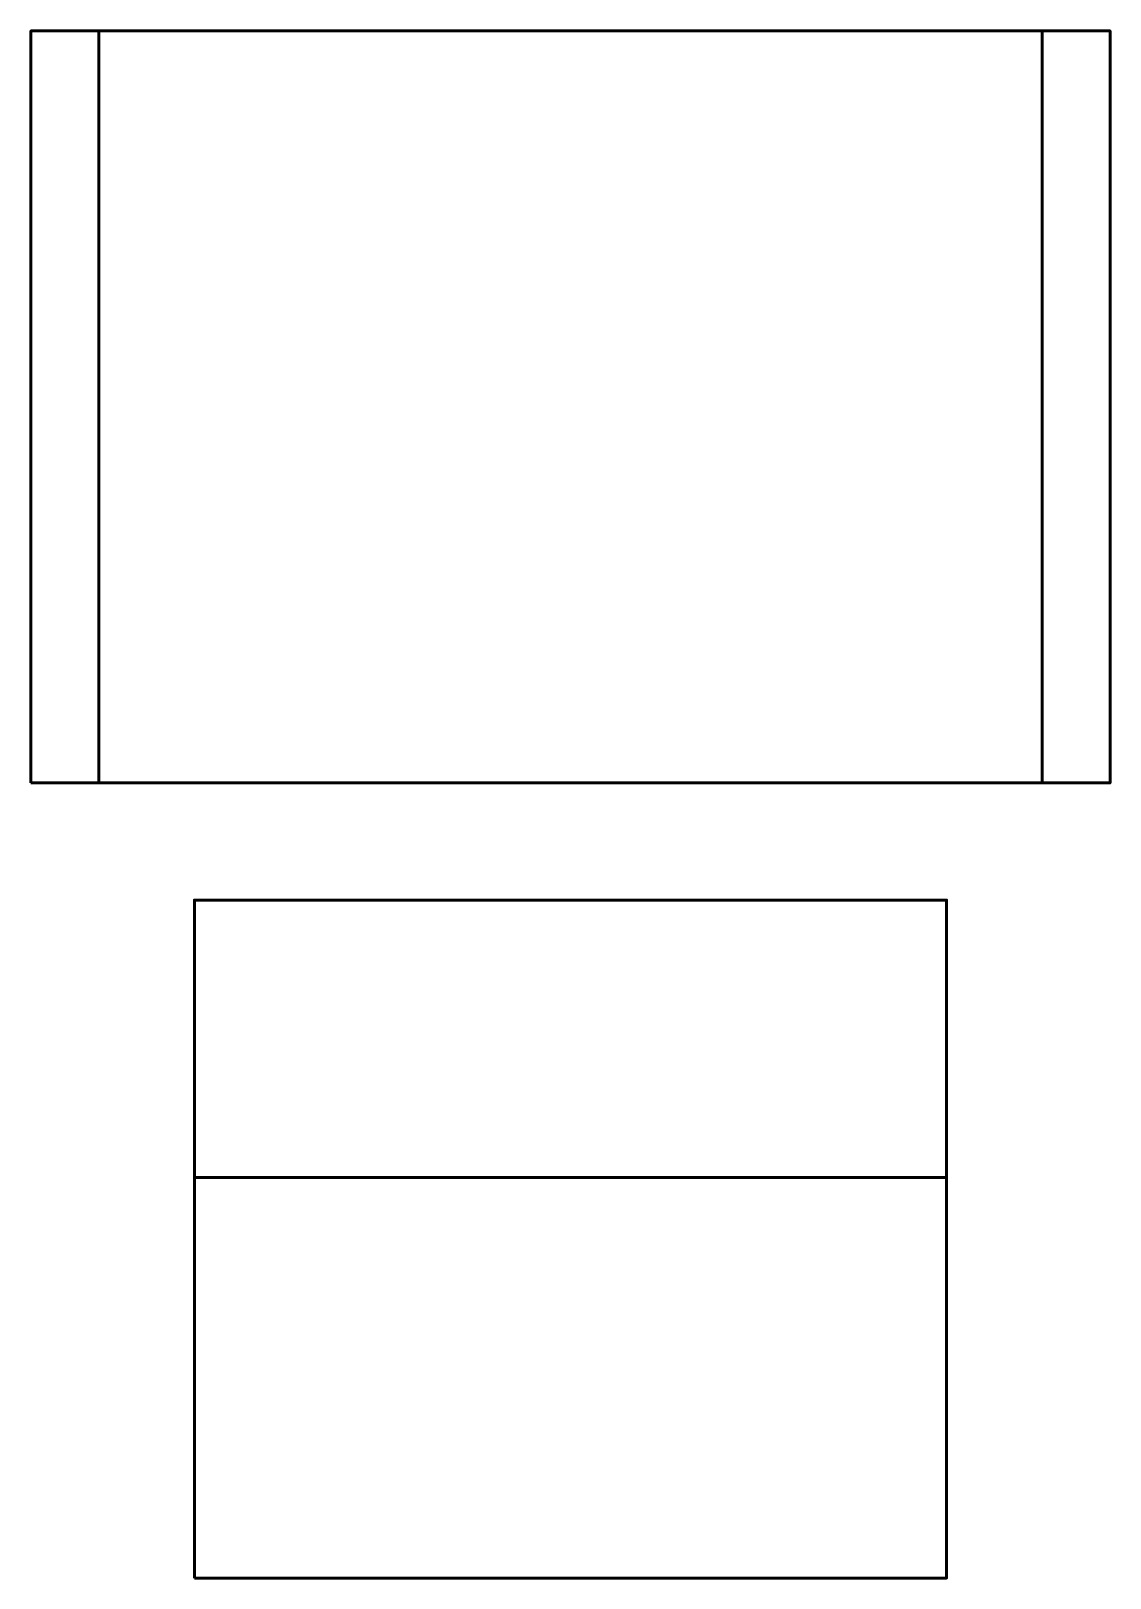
# Model space of a CAD drawing. Header units: centimetres. Extents: x -57 to 52, y -52 to 59.
# Drawn here: x 16.75 to 34.25, y 14 to 39.1 of the extents above; entities that cross this region are included whole.
import ezdxf

# ---------------------------------------------------------------- set-up
doc = ezdxf.new("R2010")
doc.units = ezdxf.units.CM
doc.header["$MEASUREMENT"] = 0
doc.layers.add('Layer 1', color=7, linetype='Continuous')

msp = doc.modelspace()

# ---------------------------------------------------------------- linework, layer by layer
at = {"layer": 'Layer 1', "lineweight": 53}
for points in [[(16.75, 26.89998), (34.25, 26.89998), (34.25, 39.09998), (16.75, 39.09998), (16.75, 26.89998)], [(16.75, 26.89998), (17.85, 26.89998), (17.85, 39.09998), (16.75, 39.09998), (16.75, 26.89998)], [(33.15, 26.89998), (34.25, 26.89998), (34.25, 39.09998), (33.15, 39.09998), (33.15, 26.89998)], [(19.39997, 13.99997), (31.59997, 13.99997), (31.59997, 24.99997), (19.39997, 24.99997), (19.39997, 13.99997)], [(19.39997, 13.99997), (31.59997, 13.99997), (31.59997, 20.49997), (19.39997, 20.49997), (19.39997, 13.99997)]]:
    msp.add_lwpolyline(points, close=True, dxfattribs=at)

doc.saveas('drawing.dxf')
